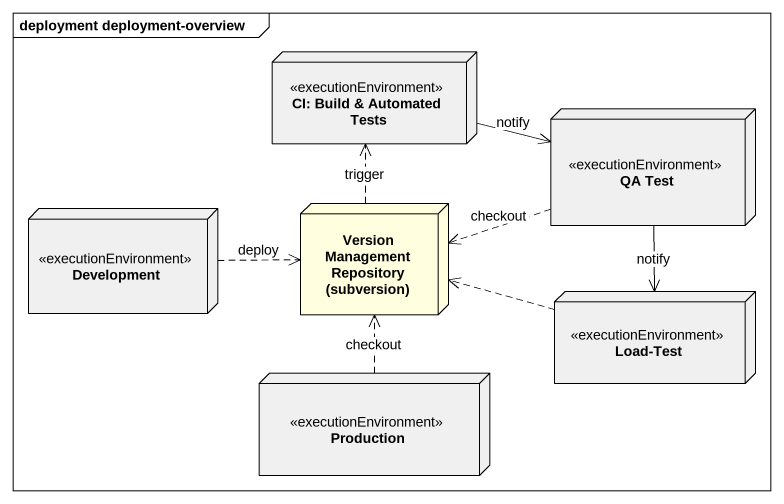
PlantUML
@startuml
mainframe deployment deployment-overview
node "CI: Build & Automated Tests" as CI_Build_Automated_Tests <<executionEnvironment>> #F0F0F0
node "QA Test" as QA_Test <<executionEnvironment>> #F0F0F0
node "Version Management Repository (subversion)" as Version_Management #FFFFE0
node Development <<executionEnvironment>> #F0F0F0
node "Load-Test" as Load_Test <<executionEnvironment>> #F0F0F0
node Production <<executionEnvironment>> #F0F0F0
CI_Build_Automated_Tests -right-> QA_Test : notify
QA_Test .left.> Version_Management : checkout
QA_Test --> Load_Test : notify
Version_Management .up.> CI_Build_Automated_Tests : trigger
Development .right.> Version_Management : deploy
Load_Test .left.> Version_Management
Production .up.> Version_Management : checkout
@enduml
